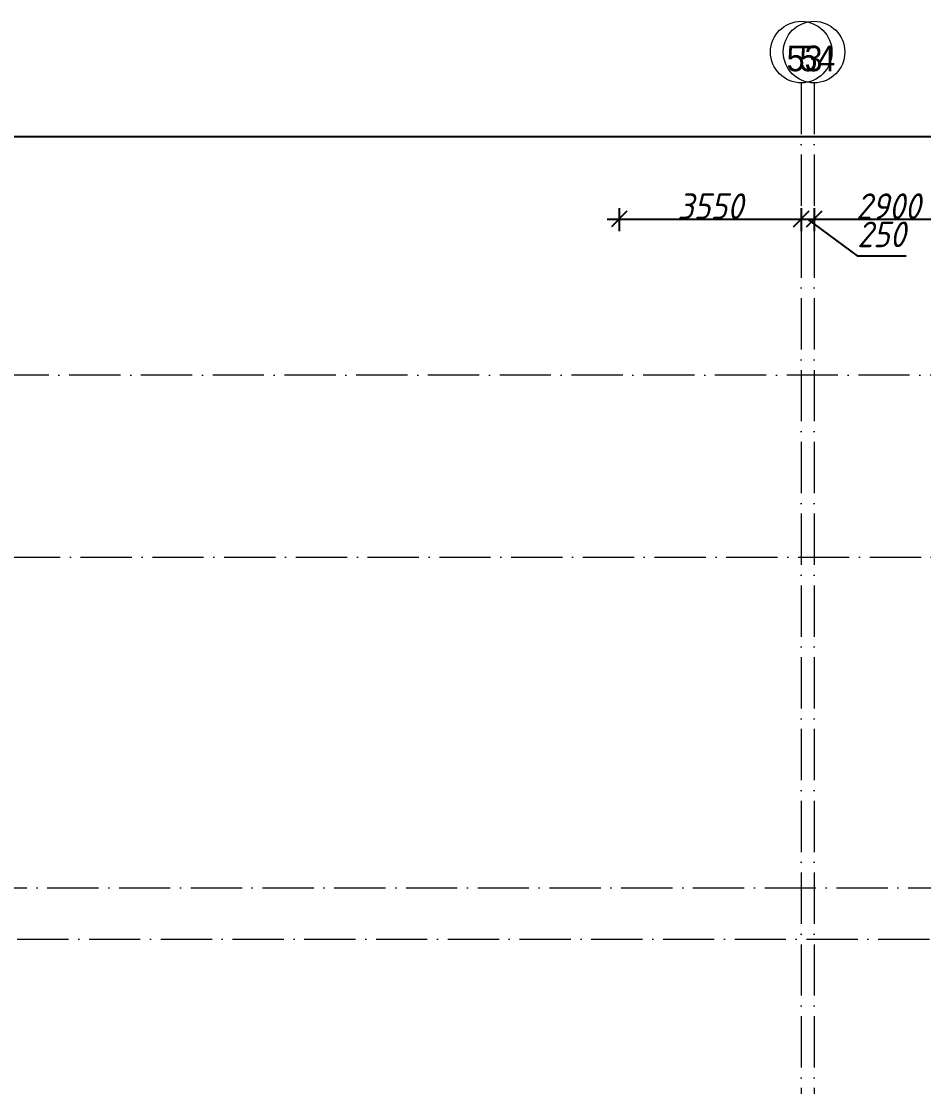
# Model space of a CAD drawing. Header units: millimetres. Extents: x 209 to 470115, y -86468 to 480215.
# Drawn here: x 346101 to 363712, y 455443 to 476220 of the extents above; entities that cross this region are included whole.
import ezdxf

# ---------------------------------------------------------------- set-up
doc = ezdxf.new("R2010")
doc.units = ezdxf.units.MM
doc.linetypes.add('50_200_ШТРИХ_1Т_ш5_п1_п1_', pattern=[1400, 1000, -200, 0, -200])
doc.layers.add('A-ANNO-DIMS', color=7, linetype='Continuous', lineweight=9)
for name, color, linetype, lineweight, true_color in [('Оси-1', 7, 'Continuous', 20, 0xaaaaaa), ('Оси-2', 7, 'Continuous', 9, 0xaaaaaa), ('Оси-3', 7, '50_200_ШТРИХ_1Т_ш5_п1_п1_', 9, 0xaaaaaa)]:
    doc.layers.add(name, color=color, linetype=linetype, lineweight=lineweight, true_color=true_color)
doc.styles.add('Arial', font='arial.ttf', dxfattribs={"width": 0.9, "height": 500})
doc.styles.add('ISOCPEUR_I_1', font='isocpeui.ttf', dxfattribs={"width": 0.9, "height": 500})
doc.dimstyles.new('ISO-2_5_0_9К_БОЛЬШОЙ', dxfattribs={"dimscale": 304.8, "dimtxt": 497.990588, "dimasz": 0.984252, "dimexe": 0.787402, "dimexo": 0, "dimgap": 0, "dimtad": 1, "dimdec": 0, "dimzin": 0, "dimdsep": 46, "dimtxsty": 'ISOCPEUR_I_1', "dimblk1": 'OBLIQUE', "dimblk2": 'OBLIQUE', "dimsah": 1, "dimcen": 0.09, "dimdle": 0.787402, "dimazin": 0, "dimtfac": 1, "dimtdec": 4, "dimtix": 1, "dimtmove": 0, "dimatfit": 3, "dimfxl": 1, "dimtvp": 1, "dimtolj": 1, "dimtzin": 0, "dimarcsym": 2})
doc.dimstyles.new('ISO-2_5_0_9К_БОЛЬШОЙ_1', dxfattribs={"dimscale": 304.8, "dimtxt": 497.990588, "dimasz": 0.984252, "dimexe": 0.787402, "dimexo": 0, "dimgap": 0, "dimtad": 1, "dimdec": 0, "dimzin": 0, "dimdsep": 46, "dimtxsty": 'ISOCPEUR_I_1', "dimblk1": 'OBLIQUE', "dimblk2": 'OBLIQUE', "dimsah": 1, "dimcen": 0.09, "dimdle": 0.787402, "dimazin": 0, "dimtfac": 1, "dimtdec": 4, "dimtix": 1, "dimtmove": 1, "dimatfit": 3, "dimfxl": 1, "dimtvp": 1, "dimtolj": 1, "dimtzin": 0, "dimarcsym": 2})
doc.dimstyles.new('ISO-2_5_0_9К_БОЛЬШОЙ_2', dxfattribs={"dimscale": 304.8, "dimtxt": 497.990588, "dimasz": 0.984252, "dimexe": 0.787402, "dimexo": 0, "dimgap": 0, "dimtad": 1, "dimdec": 0, "dimzin": 0, "dimdsep": 46, "dimtxsty": 'ISOCPEUR_I_1', "dimblk1": 'OBLIQUE', "dimblk2": 'OBLIQUE', "dimsah": 1, "dimcen": 0.09, "dimdle": 0.787402, "dimazin": 0, "dimtfac": 1, "dimtdec": 4, "dimtix": 1, "dimtmove": 2, "dimatfit": 3, "dimfxl": 1, "dimtvp": 1, "dimtolj": 1, "dimtzin": 0, "dimarcsym": 2})

# ---------------------------------------------------------------- blocks, each defined once
blk = doc.blocks.new('Ось сетки - Круг_Ø6_00__ISO-2_5_0_9K_-17386508-АИ_План этажа_Стены_3')
at = {"layer": 'Оси-1'}
blk.add_circle((0, 0), 3, dxfattribs=at)
blk = doc.blocks.new('_Oblique')
at = {"color": 0, "linetype": 'ByBlock', "lineweight": -2}
blk.add_line((-0.5, -0.5), (0.5, 0.5), dxfattribs=at)
blk = doc.blocks.new('*D1845')
at = {"layer": 'A-ANNO-DIMS', "color": 0, "lineweight": -2, "transparency": 16777216}
for p, q in [((284371, 474176), (284371, 473724)), ((387871, 474176), (387871, 473724)), ((284131, 473964), (338262, 473964)), ((388111, 473964), (340020, 473964))]:
    blk.add_line(p, q, dxfattribs=at)
at = {"layer": 'Defpoints', "color": 0, "transparency": 16777216}
for p in [(284371, 474176), (387871, 474176), (387871, 473964)]:
    blk.add_point(p, dxfattribs=at)
at = {"layer": 'A-ANNO-DIMS', "color": 0, "lineweight": -2, "transparency": 16777216, "xscale": 300, "yscale": 300, "zscale": 300, "rotation": 180}
blk.add_blockref('_Oblique', (284371, 473964), dxfattribs=at)
at = {"layer": 'A-ANNO-DIMS', "color": 0, "lineweight": -2, "transparency": 16777216, "xscale": 300, "yscale": 300, "zscale": 300}
blk.add_blockref('_Oblique', (387871, 473964), dxfattribs=at)
at = {"layer": 'A-ANNO-DIMS', "color": 0, "transparency": 16777216, "insert": (338061, 474617), "char_height": 500, "width": 2160.51, "attachment_point": 1, "line_spacing_factor": 1.149209, "style": 'ISOCPEUR_I_1'}
blk.add_mtext('\\A1;103500', dxfattribs=at)
blk = doc.blocks.new('*D1846')
at = {"layer": 'A-ANNO-DIMS', "color": 0, "lineweight": -2, "transparency": 16777216}
for p, q in [((357771, 472576), (357771, 472124)), ((361321, 472576), (361321, 472124)), ((357531, 472364), (361561, 472364))]:
    blk.add_line(p, q, dxfattribs=at)
at = {"layer": 'Defpoints', "color": 0, "transparency": 16777216}
for p in [(357771, 472576), (361321, 472576), (361321, 472364)]:
    blk.add_point(p, dxfattribs=at)
at = {"layer": 'A-ANNO-DIMS', "color": 0, "lineweight": -2, "transparency": 16777216, "xscale": 300, "yscale": 300, "zscale": 300, "rotation": 180}
blk.add_blockref('_Oblique', (357771, 472364), dxfattribs=at)
at = {"layer": 'A-ANNO-DIMS', "color": 0, "lineweight": -2, "transparency": 16777216, "xscale": 300, "yscale": 300, "zscale": 300}
blk.add_blockref('_Oblique', (361321, 472364), dxfattribs=at)
at = {"layer": 'A-ANNO-DIMS', "color": 0, "transparency": 16777216, "insert": (359546, 472614), "char_height": 500, "width": 1516.96, "attachment_point": 5, "style": 'ISOCPEUR_I_1'}
blk.add_mtext('\\A1;3550', dxfattribs=at)
blk = doc.blocks.new('*D1847')
at = {"layer": 'A-ANNO-DIMS', "color": 0, "lineweight": -2, "transparency": 16777216}
for p, q in [((361321, 472576), (361321, 472124)), ((361571, 472576), (361571, 472124)), ((361081, 472364), (361811, 472364)), ((361446, 472364), (362414, 471648)), ((362414, 471648), (363370, 471648))]:
    blk.add_line(p, q, dxfattribs=at)
at = {"layer": 'Defpoints', "color": 0, "transparency": 16777216}
for p in [(361321, 472576), (361571, 472576), (361571, 472364)]:
    blk.add_point(p, dxfattribs=at)
at = {"layer": 'A-ANNO-DIMS', "color": 0, "lineweight": -2, "transparency": 16777216, "xscale": 300, "yscale": 300, "zscale": 300, "rotation": 180}
blk.add_blockref('_Oblique', (361321, 472364), dxfattribs=at)
at = {"layer": 'A-ANNO-DIMS', "color": 0, "lineweight": -2, "transparency": 16777216, "xscale": 300, "yscale": 300, "zscale": 300}
blk.add_blockref('_Oblique', (361571, 472364), dxfattribs=at)
at = {"layer": 'A-ANNO-DIMS', "color": 0, "transparency": 16777216, "insert": (362414, 472315), "char_height": 500, "width": 1137.72, "attachment_point": 1, "line_spacing_factor": 1.149209, "style": 'ISOCPEUR_I_1'}
blk.add_mtext('\\A1;250', dxfattribs=at)
blk = doc.blocks.new('*D1848')
at = {"layer": 'A-ANNO-DIMS', "color": 0, "lineweight": -2, "transparency": 16777216}
for p, q in [((361571, 472576), (361571, 472124)), ((364471, 472576), (364471, 472124)), ((361331, 472364), (364711, 472364))]:
    blk.add_line(p, q, dxfattribs=at)
at = {"layer": 'Defpoints', "color": 0, "transparency": 16777216}
for p in [(361571, 472576), (364471, 472576), (364471, 472364)]:
    blk.add_point(p, dxfattribs=at)
at = {"layer": 'A-ANNO-DIMS', "color": 0, "lineweight": -2, "transparency": 16777216, "xscale": 300, "yscale": 300, "zscale": 300, "rotation": 180}
blk.add_blockref('_Oblique', (361571, 472364), dxfattribs=at)
at = {"layer": 'A-ANNO-DIMS', "color": 0, "lineweight": -2, "transparency": 16777216, "xscale": 300, "yscale": 300, "zscale": 300}
blk.add_blockref('_Oblique', (364471, 472364), dxfattribs=at)
at = {"layer": 'A-ANNO-DIMS', "color": 0, "transparency": 16777216, "insert": (363021, 472614), "char_height": 500, "width": 1516.96, "attachment_point": 5, "style": 'ISOCPEUR_I_1'}
blk.add_mtext('\\A1;2900', dxfattribs=at)

msp = doc.modelspace()

# ---------------------------------------------------------------- linework, layer by layer
at = {"layer": 'Оси-3'}
for p, q in [((361321.4, 475019.8), (361321.4, 395069.9)), ((361571.4, 475019.8), (361571.4, 395069.9)), ((391439.4, 469319.9), (281454.1, 469319.9)), ((281454.1, 465769.5), (391439.4, 465769.5)), ((335407.4, 459319.9), (391439.4, 459319.9)), ((323621.4, 458319.9), (391439.4, 458319.9))]:
    msp.add_line(p, q, dxfattribs=at)

# ---------------------------------------------------------------- block references
at = {"layer": 'Оси-1', "xscale": 199.9999999999999, "yscale": 199.9999999999999, "zscale": 199.9999999999999, "rotation": 180}
for p in [(361321.4, 475619.8), (361571.4, 475619.8)]:
    msp.add_blockref('Ось сетки - Круг_Ø6_00__ISO-2_5_0_9K_-17386508-АИ_План этажа_Стены_3', p, dxfattribs=at)

# ---------------------------------------------------------------- texts
at = {"layer": 'Оси-2', "char_height": 500, "width": 702, "attachment_point": 5, "line_spacing_factor": 0.936439, "style": 'Arial'}
for s, insert in [('\\pxqc,t4.572,9.144,13.716,18.288,22.86,27.432,32.004,36.576,41.148,45.72,50.292,54.864,59.436,64.008,68.58,73.152,77.724,82.296,86.868,91.44,96.012,100.584,105.156,109.728,114.3,118.872,123.444,128.016,132.588,137.16,141.732,146.304;{53}', (361386.6, 475492.6)), ('\\pxqc,t4.572,9.144,13.716,18.288,22.86,27.432,32.004,36.576,41.148,45.72,50.292,54.864,59.436,64.008,68.58,73.152,77.724,82.296,86.868,91.44,96.012,100.584,105.156,109.728,114.3,118.872,123.444,128.016,132.588,137.16,141.732,146.304;{54}', (361636.6, 475492.6))]:
    msp.add_mtext(s, dxfattribs=dict(at, insert=insert))

# ---------------------------------------------------------------- dimensions: what is measured, and where the dimension line sits
at = {"layer": 'A-ANNO-DIMS'}
for base, p1, p2, dimstyle, override, picture, middle in [((387871.4, 473964.2), (284371.4, 474176.3), (387871.4, 474176.3), 'ISO-2_5_0_9К_БОЛЬШОЙ_2', {"dimpost": '<>', "dimfxl": 103500}, '*D1845', (339141, 474284.1)), ((361571.4, 472364.2), (361321.4, 472576.3), (361571.4, 472576.3), 'ISO-2_5_0_9К_БОЛЬШОЙ_1', {"dimpost": '<>', "dimfxl": 250}, '*D1847', (362413.9, 471648.4))]:
    dim = msp.add_linear_dim(base=base, p1=p1, p2=p2, dimstyle=dimstyle, override=override, dxfattribs=at)
    dim.commit()
    dim.dimension.update_dxf_attribs({"geometry": picture, "text_midpoint": middle, "dimtype": 160})
for base, p1, p2, override, picture, middle in [((361321.4, 472364.2), (357771.4, 472576.3), (361321.4, 472576.3), {"dimpost": '<>', "dimfxl": 3550}, '*D1846', (359546.4, 472614.2)), ((364471.4, 472364.2), (361571.4, 472576.3), (364471.4, 472576.3), {"dimpost": '<>', "dimfxl": 2900}, '*D1848', (363021.4, 472614.2))]:
    dim = msp.add_linear_dim(base=base, p1=p1, p2=p2, dimstyle='ISO-2_5_0_9К_БОЛЬШОЙ', override=override, dxfattribs=at)
    dim.commit()
    dim.dimension.update_dxf_attribs({"geometry": picture, "text_midpoint": middle})

doc.saveas('drawing.dxf')
